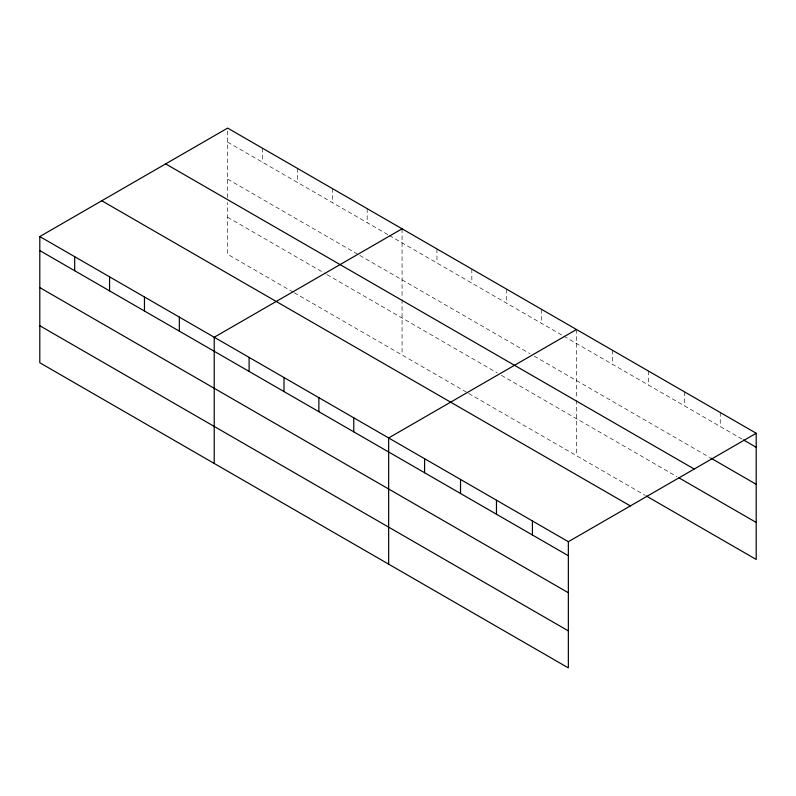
<?xml version="1.0" encoding="UTF-8"?>
<svg xmlns="http://www.w3.org/2000/svg" width="796" height="796" viewBox="0 0 796 796"><rect width="100%" height="100%" fill="white"/><g stroke="black" fill="none" stroke-linecap="round" stroke-linejoin="round"><path stroke-width="0.6" stroke-dasharray="3.98 2.98" d="M227.646 197.597L227.646 128.096M227.646 142.126L388.329 234.89M389.383 235.507L562.752 335.594M563.807 336.201L742.459 439.342M227.646 179.14L358.727 254.82M359.782 255.426L529.977 353.693M534.206 356.13L709.684 457.441M227.646 217.278L325.962 274.033M327.017 274.65L497.211 372.906M501.44 375.344L676.918 476.655M293.187 292.132L227.646 254.292L227.646 202.512M294.241 292.739L467.61 392.836M468.665 393.443L645.208 495.361M720.261 412.507L720.261 426.527M684.321 391.751L684.321 405.781M648.372 371.006L648.372 385.025M612.432 350.25L612.432 364.279M576.493 329.504L576.493 398.995M576.493 400.229L576.493 455.69M541.608 309.365L541.608 323.385M506.724 289.227L506.724 303.246M471.839 269.078L471.839 283.107M436.954 248.939L436.954 262.969M402.07 228.8L402.07 298.291M402.07 299.525L402.07 354.996M367.185 208.661L367.185 222.681M332.3 188.523L332.3 202.542M297.415 168.384L297.415 182.403M262.531 148.245L262.531 162.265"/><path stroke-width="1.19" d="M39.8 236.551L568.354 541.708L568.354 667.904L39.8 362.747L39.8 236.551L227.646 128.096L756.2 433.253L756.2 559.449L646.262 495.978M402.07 228.8L214.224 337.255L214.224 463.441M576.493 329.504L388.647 437.959L388.647 564.145M568.354 541.708L756.2 433.253M743.514 439.959L756.2 447.282M710.748 458.048L756.2 484.296M165.658 163.886L694.212 469.043M679.028 477.879L756.2 522.435M101.788 200.761L630.342 505.918M39.8 250.581L568.354 555.737M39.8 287.595L568.354 592.751M39.8 325.733L568.354 630.89M532.415 520.962L532.415 534.982M496.465 500.206L496.465 514.236M460.526 479.461L460.526 493.48M424.586 458.705L424.586 472.734M353.762 417.82L353.762 431.84M318.878 397.672L318.878 411.701M283.993 377.533L283.993 391.562M249.108 357.394L249.108 371.424M179.339 317.116L179.339 331.136M144.454 296.978L144.454 310.997M109.569 276.829L109.569 290.858M74.685 256.69L74.685 270.72"/></g></svg>
